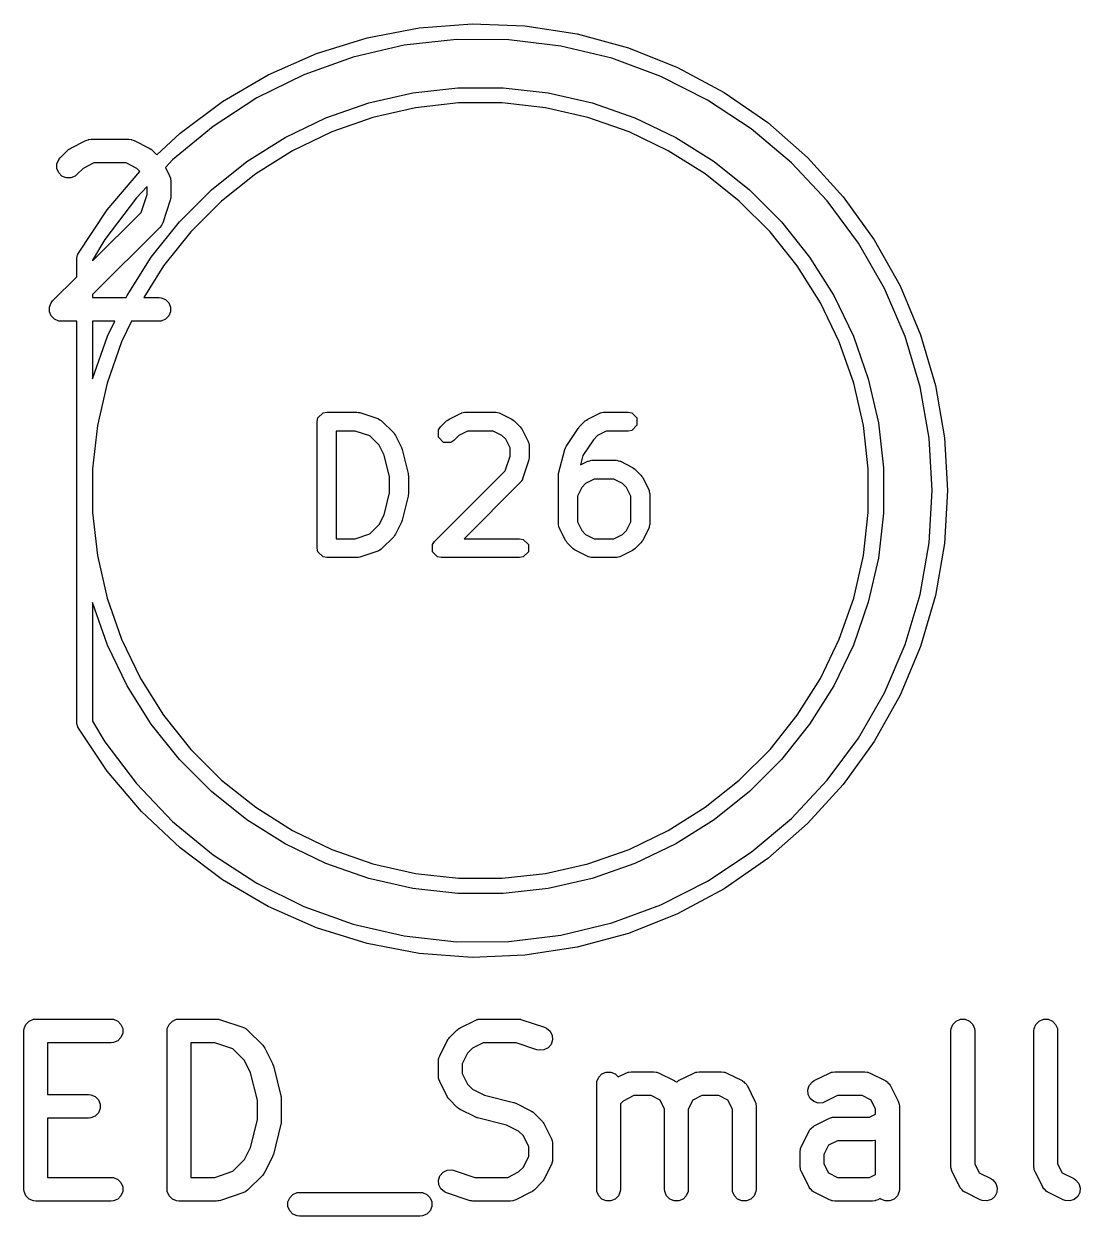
# Model space of a CAD drawing. Header units: millimetres. Extents: x 129 to 276, y -185 to -58.
# Drawn here: x 133.61 to 140.28, y -112.34 to -104.8 of the extents above; entities that cross this region are included whole.
import ezdxf

# ---------------------------------------------------------------- set-up
doc = ezdxf.new("R2010")
doc.units = ezdxf.units.MM
doc.layers.add('F.Fab', color=9, linetype='CONTINUOUS', true_color=0xafafaf)

msp = doc.modelspace()

# ---------------------------------------------------------------- linework, layer by layer
at = {"layer": 'F.Fab', "linetype": 'CONTINUOUS'}
for p, q in [((136.108294, -104.825456), (136.441959, -104.800477)), ((136.441959, -104.800477), (136.776306, -104.813443)), ((135.779604, -104.888059), (136.108294, -104.825456)), ((136.776306, -104.813443), (137.107034, -104.864187)), ((137.107034, -104.864187), (137.429888, -104.952057)), ((135.460117, -104.98748), (135.779604, -104.888059)), ((136.014002, -104.935982), (135.691523, -105.010569)), ((136.342946, -104.899222), (136.014002, -104.935982)), ((136.673934, -104.900783), (136.342946, -104.899222)), ((137.002517, -104.940644), (136.673934, -104.900783)), ((137.324277, -105.018269), (137.002517, -104.940644)), ((137.429888, -104.952057), (137.740716, -105.075922)), ((135.153945, -105.12244), (135.460117, -104.98748)), ((135.691523, -105.010569), (135.379846, -105.121981)), ((137.63489, -105.132615), (137.324277, -105.018269)), ((137.740716, -105.075922), (138.035517, -105.234189)), ((134.865024, -105.291204), (135.153945, -105.12244)), ((135.379846, -105.121981), (135.083158, -105.268719)), ((137.930181, -105.282144), (137.63489, -105.132615)), ((135.789069, -105.299661), (136.067859, -105.236029)), ((136.067859, -105.236029), (136.35202, -105.204012)), ((136.35202, -105.204012), (136.63798, -105.204012)), ((136.63798, -105.204012), (136.922141, -105.236029)), ((136.922141, -105.236029), (137.200931, -105.299661)), ((138.035517, -105.234189), (138.3105, -105.424821)), ((134.597073, -105.491599), (134.865024, -105.291204)), ((135.083158, -105.268719), (134.805449, -105.448811)), ((135.519157, -105.394107), (135.789069, -105.299661)), ((136.083963, -105.330811), (135.815684, -105.392043)), ((136.357411, -105.3), (136.083963, -105.330811)), ((136.632589, -105.3), (136.357411, -105.3)), ((136.906037, -105.330811), (136.632589, -105.3)), ((137.174316, -105.392043), (136.906037, -105.330811)), ((137.200931, -105.299661), (137.470843, -105.394107)), ((138.206179, -105.464848), (137.930181, -105.282144)), ((135.261517, -105.51818), (135.519157, -105.394107)), ((135.815684, -105.392043), (135.555948, -105.482929)), ((137.434052, -105.482929), (137.174316, -105.392043)), ((137.470843, -105.394107), (137.728483, -105.51818)), ((134.805449, -105.448811), (134.550452, -105.659836)), ((135.555948, -105.482929), (135.308022, -105.602324)), ((137.681978, -105.602324), (137.434052, -105.482929)), ((138.459175, -105.678268), (138.206179, -105.464848)), ((138.3105, -105.424821), (138.562127, -105.645366)), ((133.906935, -105.585356), (134.002173, -105.537737)), ((134.002173, -105.537737), (134.015904, -105.532482)), ((134.015904, -105.532482), (134.018593, -105.53229)), ((134.018593, -105.53229), (134.021082, -105.53126)), ((134.021082, -105.53126), (134.035714, -105.529819)), ((134.035714, -105.529819), (134.273809, -105.529819)), ((134.273809, -105.529819), (134.288441, -105.53126)), ((134.288441, -105.53126), (134.29093, -105.532291)), ((134.29093, -105.532291), (134.293618, -105.532482)), ((134.293618, -105.532482), (134.30735, -105.537737)), ((134.30735, -105.537737), (134.402588, -105.585356)), ((134.451462, -105.628787), (134.597073, -105.491599)), ((135.019388, -105.67032), (135.261517, -105.51818)), ((137.728483, -105.51818), (137.970612, -105.67032)), ((133.839824, -105.647024), (133.887443, -105.599405)), ((133.887443, -105.599405), (133.893192, -105.594686)), ((133.893192, -105.594686), (133.894492, -105.593188)), ((133.894492, -105.593188), (133.896751, -105.591766)), ((133.896751, -105.591766), (133.898808, -105.590078)), ((133.898808, -105.590078), (133.900635, -105.58932)), ((133.900635, -105.58932), (133.906935, -105.585356)), ((134.402588, -105.585356), (134.408887, -105.58932)), ((134.408887, -105.58932), (134.410715, -105.590078)), ((134.410715, -105.590078), (134.412771, -105.591766)), ((134.412771, -105.591766), (134.415031, -105.593188)), ((134.415031, -105.593188), (134.41633, -105.594686)), ((134.41633, -105.594686), (134.42208, -105.599405)), ((134.42208, -105.599405), (134.451462, -105.628787)), ((135.308022, -105.602324), (135.075022, -105.748728)), ((137.914978, -105.748728), (137.681978, -105.602324)), ((133.819298, -105.685426), (133.830497, -105.658389)), ((133.819298, -105.714688), (133.819298, -105.685426)), ((133.830497, -105.658389), (133.839824, -105.647024)), ((134.053419, -105.679819), (133.984903, -105.714077)), ((134.256104, -105.679819), (134.053419, -105.679819)), ((134.32462, -105.714077), (134.256104, -105.679819)), ((134.550452, -105.659836), (134.504443, -105.707907)), ((134.504443, -105.707907), (134.531367, -105.761754)), ((134.795816, -105.848612), (135.019388, -105.67032)), ((137.970612, -105.67032), (138.194184, -105.848612)), ((138.685768, -105.919538), (138.459175, -105.678268)), ((138.562127, -105.645366), (138.787161, -105.892986)), ((133.830497, -105.741725), (133.819298, -105.714688)), ((133.851189, -105.762417), (133.830497, -105.741725)), ((133.878226, -105.773616), (133.851189, -105.762417)), ((133.907488, -105.773616), (133.878226, -105.773616)), ((133.934525, -105.762417), (133.907488, -105.773616)), ((133.94589, -105.75309), (133.934525, -105.762417)), ((133.984903, -105.714077), (133.94589, -105.75309)), ((134.137553, -105.9766), (134.343485, -105.732942)), ((134.343485, -105.732942), (134.32462, -105.714077)), ((134.531367, -105.761754), (134.536622, -105.775485)), ((134.536622, -105.775485), (134.536813, -105.778174)), ((134.536813, -105.778174), (134.537844, -105.780663)), ((134.537844, -105.780663), (134.539285, -105.795295)), ((135.075022, -105.748728), (134.859879, -105.920299)), ((138.130121, -105.920299), (137.914978, -105.748728)), ((134.389285, -105.82823), (134.321593, -105.898958)), ((134.389285, -105.878363), (134.389285, -105.82823)), ((134.539285, -105.795295), (134.539285, -105.890533)), ((134.593612, -106.050816), (134.795816, -105.848612)), ((138.194184, -105.848612), (138.396388, -106.050816)), ((134.321593, -105.898958), (134.12195, -106.162962)), ((134.351113, -105.992876), (134.389285, -105.878363)), ((134.535436, -105.914251), (134.487817, -106.057107)), ((134.537085, -105.906995), (134.535436, -105.914251)), ((134.537844, -105.905165), (134.537085, -105.906995)), ((134.538105, -105.902511), (134.537844, -105.905165)), ((134.538696, -105.899914), (134.538105, -105.902511)), ((134.539285, -105.890533), (134.538555, -105.897939)), ((134.538555, -105.897939), (134.538696, -105.899914)), ((134.859879, -105.920299), (134.665299, -106.114879)), ((138.324701, -106.114879), (138.130121, -105.920299)), ((138.882912, -106.185414), (138.685768, -105.919538)), ((138.787161, -105.892986), (138.982706, -106.164497)), ((133.951897, -106.254966), (134.137553, -105.9766)), ((134.045, -106.29899), (134.351113, -105.992876)), ((134.469699, -106.086423), (134.045, -106.511122)), ((134.41532, -106.274388), (134.593612, -106.050816)), ((134.479027, -106.075058), (134.469699, -106.086423)), ((134.480058, -106.072567), (134.479027, -106.075058)), ((134.481823, -106.070533), (134.480058, -106.072567)), ((134.487817, -106.057107), (134.481823, -106.070533)), ((138.396388, -106.050816), (138.57468, -106.274388)), ((134.665299, -106.114879), (134.493728, -106.330022)), ((138.496272, -106.330022), (138.324701, -106.114879)), ((134.12195, -106.162962), (134.045, -106.293909)), ((139.047957, -106.47232), (138.882912, -106.185414)), ((138.982706, -106.164497), (139.146247, -106.456405)), ((133.945, -106.280306), (133.948806, -106.261172)), ((133.945, -106.39899), (133.945, -106.280306)), ((133.948806, -106.261172), (133.951014, -106.258963)), ((133.951014, -106.258963), (133.951897, -106.254966)), ((134.045, -106.293909), (134.045, -106.29899)), ((134.26318, -106.516517), (134.41532, -106.274388)), ((138.57468, -106.274388), (138.72682, -106.516517)), ((134.493728, -106.330022), (134.368187, -106.529819)), ((138.642676, -106.563022), (138.496272, -106.330022)), ((133.792205, -106.551786), (133.945, -106.39899)), ((139.146247, -106.456405), (139.275681, -106.764955)), ((134.045, -106.511122), (134.045, -106.529819)), ((134.045, -106.529819), (134.256774, -106.529819)), ((134.256774, -106.529819), (134.26318, -106.516517)), ((134.368187, -106.529819), (134.464285, -106.529819)), ((134.464285, -106.529819), (134.478917, -106.53126)), ((134.478917, -106.53126), (134.505953, -106.542459)), ((138.72682, -106.516517), (138.850893, -106.774157)), ((139.178684, -106.776402), (139.047957, -106.47232)), ((133.771679, -106.590187), (133.782878, -106.563151)), ((133.771679, -106.619451), (133.771679, -106.590187)), ((133.782878, -106.563151), (133.792205, -106.551786)), ((134.505953, -106.542459), (134.526645, -106.563151)), ((134.526645, -106.563151), (134.537844, -106.590187)), ((134.537844, -106.590187), (134.537844, -106.619451)), ((138.762071, -106.810948), (138.642676, -106.563022)), ((133.782878, -106.646487), (133.771679, -106.619451)), ((133.80357, -106.667179), (133.782878, -106.646487)), ((133.830606, -106.678378), (133.80357, -106.667179)), ((133.845238, -106.679819), (133.830606, -106.678378)), ((133.945, -106.679819), (133.845238, -106.679819)), ((133.945, -109.219694), (133.945, -106.679819)), ((134.045, -106.679819), (134.045, -107.0431)), ((134.184538, -106.679819), (134.045, -106.679819)), ((134.139107, -106.774157), (134.184538, -106.679819)), ((134.291077, -106.679819), (134.227929, -106.810948)), ((134.464285, -106.679819), (134.291077, -106.679819)), ((134.478917, -106.678378), (134.464285, -106.679819)), ((134.505953, -106.667179), (134.478917, -106.678378)), ((134.526645, -106.646487), (134.505953, -106.667179)), ((134.537844, -106.619451), (134.526645, -106.646487)), ((139.275681, -106.764955), (139.369342, -107.086178)), ((134.045, -107.0431), (134.139107, -106.774157)), ((134.227929, -106.810948), (134.137043, -107.070684)), ((138.852957, -107.070684), (138.762071, -106.810948)), ((138.850893, -106.774157), (138.945339, -107.044069)), ((139.273337, -107.093572), (139.178684, -106.776402)), ((138.945339, -107.044069), (139.008971, -107.322859)), ((134.137043, -107.070684), (134.075811, -107.338963)), ((138.914189, -107.338963), (138.852957, -107.070684)), ((139.330642, -107.419565), (139.273337, -107.093572)), ((139.369342, -107.086178), (139.426024, -107.41594)), ((135.463571, -107.313855), (135.468138, -107.290894)), ((135.468138, -107.290894), (135.50061, -107.258422)), ((135.50061, -107.258422), (135.523571, -107.253855)), ((135.523571, -107.253855), (135.714047, -107.253855)), ((135.714047, -107.253855), (135.72348, -107.255731)), ((135.72348, -107.255731), (135.733021, -107.256934)), ((135.733021, -107.256934), (135.847307, -107.295029)), ((136.296738, -107.298284), (136.372928, -107.260189)), ((136.372928, -107.260189), (136.375826, -107.259395)), ((136.375826, -107.259395), (136.3768, -107.258422)), ((136.3768, -107.258422), (136.386232, -107.256545)), ((136.386232, -107.256545), (136.395508, -107.254006)), ((136.395508, -107.254006), (136.396813, -107.254441)), ((136.396813, -107.254441), (136.399761, -107.253855)), ((136.399761, -107.253855), (136.590237, -107.253855)), ((136.590237, -107.253855), (136.593184, -107.254441)), ((136.593184, -107.254441), (136.59449, -107.254006)), ((136.59449, -107.254006), (136.603765, -107.256545)), ((136.603765, -107.256545), (136.613198, -107.258422)), ((136.613198, -107.258422), (136.614171, -107.259395)), ((136.614171, -107.259395), (136.61707, -107.260189)), ((136.61707, -107.260189), (136.693261, -107.298284)), ((137.172928, -107.298284), (137.24912, -107.260189)), ((137.24912, -107.260189), (137.252017, -107.259395)), ((137.252017, -107.259395), (137.252991, -107.258422)), ((137.252991, -107.258422), (137.262425, -107.256545)), ((137.262425, -107.256545), (137.271699, -107.254006)), ((137.271699, -107.254006), (137.273004, -107.254441)), ((137.273004, -107.254441), (137.275952, -107.253855)), ((137.275952, -107.253855), (137.428333, -107.253855)), ((137.428333, -107.253855), (137.451294, -107.258422)), ((137.451294, -107.258422), (137.483766, -107.290894)), ((137.483766, -107.290894), (137.483766, -107.336816)), ((134.075811, -107.338963), (134.045, -107.612411)), ((135.463571, -108.113855), (135.463571, -107.313855)), ((135.847307, -107.295029), (135.849917, -107.296517)), ((135.849917, -107.296517), (135.851294, -107.296517)), ((135.851294, -107.296517), (135.859283, -107.301855)), ((135.859283, -107.301855), (135.867645, -107.306622)), ((135.867645, -107.306622), (135.868261, -107.307855)), ((135.868261, -107.307855), (135.870759, -107.309524)), ((135.870759, -107.309524), (135.946949, -107.385714)), ((136.230042, -107.367083), (136.243049, -107.347618)), ((136.230042, -107.413005), (136.230042, -107.367083)), ((136.243049, -107.347618), (136.281145, -107.309523)), ((136.281145, -107.309523), (136.289141, -107.304179)), ((136.289141, -107.304179), (136.296738, -107.298284)), ((136.693261, -107.298284), (136.700866, -107.304186)), ((136.700866, -107.304186), (136.708854, -107.309524)), ((136.708854, -107.309524), (136.746949, -107.347618)), ((136.746949, -107.347618), (136.752291, -107.355612)), ((136.752291, -107.355612), (136.758189, -107.363212)), ((136.758189, -107.363212), (136.796284, -107.439404)), ((137.035553, -107.471049), (137.111743, -107.356763)), ((137.111743, -107.356763), (137.11594, -107.352556)), ((137.11594, -107.352556), (137.11924, -107.347619)), ((137.11924, -107.347619), (137.157334, -107.309524)), ((137.157334, -107.309524), (137.165328, -107.304181)), ((137.165328, -107.304181), (137.172928, -107.298284)), ((137.483766, -107.336816), (137.451294, -107.369288)), ((138.945, -107.612411), (138.914189, -107.338963)), ((139.008971, -107.322859), (139.040988, -107.60702)), ((135.70431, -107.373855), (135.583571, -107.373855)), ((135.583571, -107.373855), (135.583571, -108.053855)), ((135.795923, -107.404392), (135.70431, -107.373855)), ((135.855209, -107.463678), (135.795923, -107.404392)), ((135.946949, -107.385714), (135.952286, -107.393701)), ((135.952286, -107.393701), (135.958189, -107.401307)), ((135.958189, -107.401307), (135.996284, -107.477499)), ((136.262513, -107.445478), (136.230042, -107.413005)), ((136.327901, -107.432472), (136.308435, -107.445478)), ((136.359111, -107.401262), (136.327901, -107.432472)), ((136.413926, -107.373855), (136.359111, -107.401262)), ((136.576072, -107.373855), (136.413926, -107.373855)), ((136.630887, -107.401262), (136.576072, -107.373855)), ((136.65521, -107.425585), (136.630887, -107.401262)), ((136.682618, -107.4804), (136.65521, -107.425585)), ((136.796284, -107.439404), (136.797077, -107.442301)), ((136.797077, -107.442301), (136.798051, -107.443275)), ((137.208294, -107.428268), (137.141164, -107.528964)), ((137.235301, -107.401262), (137.208294, -107.428268)), ((137.290117, -107.373855), (137.235301, -107.401262)), ((137.428333, -107.373855), (137.290117, -107.373855)), ((137.451294, -107.369288), (137.428333, -107.373855)), ((139.34983, -107.75), (139.330642, -107.419565)), ((139.426024, -107.41594), (139.445, -107.75)), ((135.886008, -107.525276), (135.855209, -107.463678)), ((135.996284, -107.477499), (135.99802, -107.483838)), ((135.99802, -107.483838), (136.000826, -107.489779)), ((136.000826, -107.489779), (136.038923, -107.64216)), ((136.308435, -107.445478), (136.262513, -107.445478)), ((136.682618, -107.532689), (136.682618, -107.4804)), ((136.798051, -107.443275), (136.799927, -107.452709)), ((136.799927, -107.452709), (136.802467, -107.461983)), ((136.802467, -107.461983), (136.802031, -107.463288)), ((136.802031, -107.463288), (136.802618, -107.466236)), ((136.802618, -107.466236), (136.802618, -107.542426)), ((136.989172, -107.64216), (137.027268, -107.489779)), ((137.027268, -107.489779), (137.031638, -107.480526)), ((137.031638, -107.480526), (137.035553, -107.471049)), ((135.920714, -107.664096), (135.886008, -107.525276)), ((136.65208, -107.624301), (136.682618, -107.532689)), ((136.799539, -107.561399), (136.761444, -107.675686)), ((136.800741, -107.55186), (136.799539, -107.561399)), ((136.802618, -107.542426), (136.800741, -107.55186)), ((137.141164, -107.528964), (137.126344, -107.588242)), ((137.126344, -107.588242), (137.172928, -107.564951)), ((137.172928, -107.564951), (137.175826, -107.564157)), ((137.175826, -107.564157), (137.1768, -107.563184)), ((137.1768, -107.563184), (137.186232, -107.561307)), ((137.186232, -107.561307), (137.195508, -107.558768)), ((137.195508, -107.558768), (137.196813, -107.559203)), ((137.196813, -107.559203), (137.199761, -107.558617)), ((137.199761, -107.558617), (137.352142, -107.558617)), ((137.352142, -107.558617), (137.355089, -107.559203)), ((137.355089, -107.559203), (137.356395, -107.558768)), ((137.356395, -107.558768), (137.36567, -107.561307)), ((137.36567, -107.561307), (137.375103, -107.563184)), ((137.375103, -107.563184), (137.376076, -107.564157)), ((137.376076, -107.564157), (137.378975, -107.564951)), ((137.378975, -107.564951), (137.455166, -107.603046)), ((134.045, -107.612411), (134.045, -107.887589)), ((135.920714, -107.763613), (135.920714, -107.664096)), ((136.038923, -107.64216), (136.03928, -107.649504)), ((136.03928, -107.649504), (136.040714, -107.656712)), ((136.040714, -107.656712), (136.040714, -107.770998)), ((136.204954, -108.071429), (136.65208, -107.624301)), ((136.98738, -107.656712), (136.988814, -107.6495)), ((136.98738, -107.961474), (136.98738, -107.656712)), ((136.988814, -107.6495), (136.989172, -107.64216)), ((137.455166, -107.603046), (137.462771, -107.608948)), ((137.462771, -107.608948), (137.470759, -107.614286)), ((137.470759, -107.614286), (137.508854, -107.65238)), ((137.508854, -107.65238), (137.514196, -107.660374)), ((137.514196, -107.660374), (137.520094, -107.667974)), ((137.520094, -107.667974), (137.558189, -107.744166)), ((138.945, -107.887589), (138.945, -107.612411)), ((139.040988, -107.60702), (139.040988, -107.89298)), ((136.74695, -107.699138), (136.392232, -108.053855)), ((136.748619, -107.696639), (136.74695, -107.699138)), ((136.749851, -107.696024), (136.748619, -107.696639)), ((136.754614, -107.687666), (136.749851, -107.696024)), ((136.759956, -107.679673), (136.754614, -107.687666)), ((136.761444, -107.675686), (136.759956, -107.678296)), ((136.759956, -107.678296), (136.759956, -107.679673)), ((137.134786, -107.730348), (137.10738, -107.785161)), ((137.159111, -107.706024), (137.134786, -107.730348)), ((137.213926, -107.678617), (137.159111, -107.706024)), ((137.337977, -107.678617), (137.213926, -107.678617)), ((137.392792, -107.706024), (137.337977, -107.678617)), ((137.417115, -107.730347), (137.392792, -107.706024)), ((137.444523, -107.785162), (137.417115, -107.730347)), ((137.558189, -107.744166), (137.558982, -107.747063)), ((135.886008, -107.902432), (135.920714, -107.763613)), ((136.038923, -107.78555), (136.000826, -107.937931)), ((136.03928, -107.778205), (136.038923, -107.78555)), ((136.040714, -107.770998), (136.03928, -107.778205)), ((137.10738, -107.785161), (137.10738, -107.94731)), ((137.444523, -107.947309), (137.444523, -107.785162)), ((137.558982, -107.747063), (137.559956, -107.748037)), ((137.559956, -107.748037), (137.561832, -107.757471)), ((137.561832, -107.757471), (137.564372, -107.766745)), ((137.564372, -107.766745), (137.563936, -107.76805)), ((137.563936, -107.76805), (137.564523, -107.770998)), ((137.564523, -107.770998), (137.564523, -107.961474)), ((139.330642, -108.080435), (139.34983, -107.75)), ((139.445, -107.75), (139.426024, -108.08406)), ((134.045, -107.887589), (134.075811, -108.161037)), ((138.914189, -108.161037), (138.945, -107.887589)), ((139.040988, -107.89298), (139.008971, -108.177141)), ((135.795921, -108.023318), (135.85521, -107.96403)), ((135.85521, -107.96403), (135.886008, -107.902432)), ((135.996284, -107.950212), (135.958189, -108.026402)), ((135.99802, -107.94387), (135.996284, -107.950212)), ((136.000826, -107.937931), (135.99802, -107.94387)), ((136.987966, -107.964421), (136.98738, -107.961474)), ((136.987531, -107.965728), (136.987966, -107.964421)), ((136.99007, -107.974998), (136.987531, -107.965728)), ((137.10738, -107.94731), (137.134786, -108.002122)), ((137.417115, -108.002123), (137.444523, -107.947309)), ((137.564372, -107.965727), (137.561832, -107.975002)), ((137.564523, -107.961474), (137.563936, -107.964421)), ((137.563936, -107.964421), (137.564372, -107.965727)), ((135.70431, -108.053855), (135.795921, -108.023318)), ((135.94695, -108.041995), (135.87076, -108.118186)), ((135.952293, -108.033998), (135.94695, -108.041995)), ((135.958189, -108.026402), (135.952293, -108.033998)), ((136.991947, -107.984435), (136.99007, -107.974998)), ((136.992921, -107.985409), (136.991947, -107.984435)), ((136.993715, -107.988307), (136.992921, -107.985409)), ((137.03181, -108.064497), (136.993715, -107.988307)), ((137.134786, -108.002122), (137.159112, -108.026448)), ((137.159112, -108.026448), (137.213926, -108.053855)), ((137.337977, -108.053855), (137.39279, -108.026448)), ((137.39279, -108.026448), (137.417115, -108.002123)), ((137.558189, -107.988307), (137.520094, -108.064497)), ((137.558982, -107.985408), (137.558189, -107.988307)), ((137.559956, -107.984435), (137.558982, -107.985408)), ((137.561832, -107.975002), (137.559956, -107.984435)), ((135.468138, -108.136816), (135.463571, -108.113855)), ((135.583571, -108.053855), (135.70431, -108.053855)), ((135.867645, -108.121088), (135.85929, -108.12585)), ((135.868261, -108.119855), (135.867645, -108.121088)), ((135.87076, -108.118186), (135.868261, -108.119855)), ((136.191947, -108.090894), (136.204954, -108.071429)), ((136.191947, -108.136816), (136.191947, -108.090894)), ((136.392232, -108.053855), (136.742618, -108.053855)), ((136.742618, -108.053855), (136.765579, -108.058422)), ((136.765579, -108.058422), (136.798051, -108.090894)), ((136.798051, -108.090894), (136.798051, -108.136816)), ((137.037707, -108.072095), (137.03181, -108.064497)), ((137.043049, -108.08009), (137.037707, -108.072095)), ((137.081144, -108.118186), (137.043049, -108.08009)), ((137.089142, -108.12353), (137.081144, -108.118186)), ((137.213926, -108.053855), (137.337977, -108.053855)), ((137.47076, -108.118186), (137.462765, -108.123528)), ((137.508855, -108.08009), (137.47076, -108.118186)), ((137.514198, -108.072093), (137.508855, -108.08009)), ((137.520094, -108.064497), (137.514198, -108.072093)), ((139.273337, -108.406428), (139.330642, -108.080435)), ((139.426024, -108.08406), (139.369342, -108.413822)), ((134.075811, -108.161037), (134.137043, -108.429316)), ((135.50061, -108.169288), (135.468138, -108.136816)), ((135.523571, -108.173855), (135.50061, -108.169288)), ((135.714047, -108.173855), (135.523571, -108.173855)), ((135.72348, -108.171978), (135.714047, -108.173855)), ((135.733021, -108.170776), (135.72348, -108.171978)), ((135.847307, -108.132681), (135.733021, -108.170776)), ((135.849917, -108.131193), (135.847307, -108.132681)), ((135.851295, -108.131193), (135.849917, -108.131193)), ((135.85929, -108.12585), (135.851295, -108.131193)), ((136.224419, -108.169288), (136.191947, -108.136816)), ((136.24738, -108.173855), (136.224419, -108.169288)), ((136.742618, -108.173855), (136.24738, -108.173855)), ((136.765579, -108.169288), (136.742618, -108.173855)), ((136.798051, -108.136816), (136.765579, -108.169288)), ((137.096738, -108.129426), (137.089142, -108.12353)), ((137.172928, -108.167521), (137.096738, -108.129426)), ((137.175826, -108.168314), (137.172928, -108.167521)), ((137.1768, -108.169288), (137.175826, -108.168314)), ((137.186232, -108.171164), (137.1768, -108.169288)), ((137.195508, -108.173704), (137.186232, -108.171164)), ((137.196813, -108.173268), (137.195508, -108.173704)), ((137.199761, -108.173855), (137.196813, -108.173268)), ((137.352142, -108.173855), (137.199761, -108.173855)), ((137.355089, -108.173268), (137.352142, -108.173855)), ((137.356395, -108.173704), (137.355089, -108.173268)), ((137.36567, -108.171164), (137.356395, -108.173704)), ((137.375103, -108.169288), (137.36567, -108.171164)), ((137.376076, -108.168314), (137.375103, -108.169288)), ((137.378975, -108.167521), (137.376076, -108.168314)), ((137.455166, -108.129426), (137.378975, -108.167521)), ((137.462765, -108.123528), (137.455166, -108.129426)), ((138.852957, -108.429316), (138.914189, -108.161037)), ((139.008971, -108.177141), (138.945339, -108.455931)), ((139.178684, -108.723598), (139.273337, -108.406428)), ((139.369342, -108.413822), (139.275681, -108.735045)), ((134.139107, -108.725843), (134.045, -108.456899)), ((134.045, -108.456899), (134.045, -109.20609)), ((134.137043, -108.429316), (134.227929, -108.689052)), ((138.762071, -108.689052), (138.852957, -108.429316)), ((138.945339, -108.455931), (138.850893, -108.725843)), ((134.227929, -108.689052), (134.347324, -108.936978)), ((138.642676, -108.936978), (138.762071, -108.689052)), ((139.047957, -109.02768), (139.178684, -108.723598)), ((134.26318, -108.983483), (134.139107, -108.725843)), ((138.850893, -108.725843), (138.72682, -108.983483)), ((139.275681, -108.735045), (139.146247, -109.043595)), ((134.347324, -108.936978), (134.493728, -109.169978)), ((138.496272, -109.169978), (138.642676, -108.936978)), ((134.41532, -109.225612), (134.26318, -108.983483)), ((138.72682, -108.983483), (138.57468, -109.225612)), ((138.882912, -109.314586), (139.047957, -109.02768)), ((139.146247, -109.043595), (138.982706, -109.335503)), ((134.493728, -109.169978), (134.665299, -109.385121)), ((138.324701, -109.385121), (138.496272, -109.169978)), ((133.948806, -109.238828), (133.945, -109.219694)), ((133.951014, -109.241036), (133.948806, -109.238828)), ((133.951897, -109.245034), (133.951014, -109.241036)), ((134.137553, -109.5234), (133.951897, -109.245034)), ((134.045, -109.20609), (134.12195, -109.337038)), ((134.593612, -109.449184), (134.41532, -109.225612)), ((138.57468, -109.225612), (138.396388, -109.449184)), ((138.685768, -109.580462), (138.882912, -109.314586)), ((134.12195, -109.337038), (134.321593, -109.601042)), ((134.665299, -109.385121), (134.859879, -109.579701)), ((138.130121, -109.579701), (138.324701, -109.385121)), ((138.982706, -109.335503), (138.787161, -109.607014)), ((134.795816, -109.651388), (134.593612, -109.449184)), ((138.396388, -109.449184), (138.194184, -109.651388)), ((134.353538, -109.778951), (134.137553, -109.5234)), ((134.321593, -109.601042), (134.550452, -109.840164)), ((134.859879, -109.579701), (135.075022, -109.751272)), ((137.914978, -109.751272), (138.130121, -109.579701)), ((138.459175, -109.821732), (138.685768, -109.580462)), ((138.787161, -109.607014), (138.562127, -109.854634)), ((135.019388, -109.82968), (134.795816, -109.651388)), ((138.194184, -109.651388), (137.970612, -109.82968)), ((135.075022, -109.751272), (135.308022, -109.897676)), ((137.681978, -109.897676), (137.914978, -109.751272)), ((134.597073, -110.008401), (134.353538, -109.778951)), ((134.550452, -109.840164), (134.805449, -110.051189)), ((135.261517, -109.98182), (135.019388, -109.82968)), ((137.970612, -109.82968), (137.728483, -109.98182)), ((138.206179, -110.035152), (138.459175, -109.821732)), ((135.308022, -109.897676), (135.555948, -110.017071)), ((137.434052, -110.017071), (137.681978, -109.897676)), ((138.562127, -109.854634), (138.3105, -110.075179)), ((135.519157, -110.105893), (135.261517, -109.98182)), ((137.728483, -109.98182), (137.470843, -110.105893)), ((134.865024, -110.208796), (134.597073, -110.008401)), ((134.805449, -110.051189), (135.083158, -110.231281)), ((135.555948, -110.017071), (135.815684, -110.107957)), ((137.174316, -110.107957), (137.434052, -110.017071)), ((137.930181, -110.217856), (138.206179, -110.035152)), ((138.3105, -110.075179), (138.035517, -110.265811)), ((135.789069, -110.200339), (135.519157, -110.105893)), ((135.815684, -110.107957), (136.083963, -110.169189)), ((136.906037, -110.169189), (137.174316, -110.107957)), ((137.470843, -110.105893), (137.200931, -110.200339)), ((135.153945, -110.37756), (134.865024, -110.208796)), ((136.067859, -110.263971), (135.789069, -110.200339)), ((136.083963, -110.169189), (136.357411, -110.2)), ((136.357411, -110.2), (136.632589, -110.2)), ((136.632589, -110.2), (136.906037, -110.169189)), ((137.200931, -110.200339), (136.922141, -110.263971)), ((137.63489, -110.367385), (137.930181, -110.217856)), ((135.083158, -110.231281), (135.379846, -110.378019)), ((136.35202, -110.295988), (136.067859, -110.263971)), ((136.63798, -110.295988), (136.35202, -110.295988)), ((136.922141, -110.263971), (136.63798, -110.295988)), ((138.035517, -110.265811), (137.740716, -110.424078)), ((135.460117, -110.51252), (135.153945, -110.37756)), ((135.379846, -110.378019), (135.691523, -110.489431)), ((137.324277, -110.481731), (137.63489, -110.367385)), ((137.740716, -110.424078), (137.429888, -110.547943)), ((135.779604, -110.611941), (135.460117, -110.51252)), ((135.691523, -110.489431), (136.014002, -110.564018)), ((137.002517, -110.559356), (137.324277, -110.481731)), ((136.014002, -110.564018), (136.342946, -110.600778)), ((136.342946, -110.600778), (136.673934, -110.599217)), ((136.673934, -110.599217), (137.002517, -110.559356)), ((137.429888, -110.547943), (137.107034, -110.635813)), ((136.108294, -110.674544), (135.779604, -110.611941)), ((136.441959, -110.699523), (136.108294, -110.674544)), ((137.107034, -110.635813), (136.776306, -110.686557)), ((136.776306, -110.686557), (136.441959, -110.699523)), ((133.611917, -111.150187), (133.623116, -111.123151)), ((133.623116, -111.123151), (133.643808, -111.102459)), ((133.643808, -111.102459), (133.670844, -111.09126)), ((133.670844, -111.09126), (133.685476, -111.089819)), ((133.685476, -111.089819), (134.161666, -111.089819)), ((134.161666, -111.089819), (134.176298, -111.09126)), ((134.176298, -111.09126), (134.203334, -111.102459)), ((134.203334, -111.102459), (134.224026, -111.123151)), ((134.224026, -111.123151), (134.235225, -111.150187)), ((134.516679, -111.150187), (134.527878, -111.123151)), ((134.527878, -111.123151), (134.54857, -111.102459)), ((134.54857, -111.102459), (134.575606, -111.09126)), ((134.575606, -111.09126), (134.590238, -111.089819)), ((134.590238, -111.089819), (134.828333, -111.089819)), ((134.828333, -111.089819), (134.835738, -111.090548)), ((134.835738, -111.090548), (134.837713, -111.090408)), ((134.837713, -111.090408), (134.84031, -111.090998)), ((134.84031, -111.090998), (134.842965, -111.09126)), ((134.842965, -111.09126), (134.844796, -111.092018)), ((134.844796, -111.092018), (134.85205, -111.093668)), ((134.85205, -111.093668), (134.994907, -111.141287)), ((136.366221, -111.145356), (136.461459, -111.097737)), ((136.461459, -111.097737), (136.47519, -111.092482)), ((136.47519, -111.092482), (136.477879, -111.09229)), ((136.477879, -111.09229), (136.480368, -111.09126)), ((136.480368, -111.09126), (136.495, -111.089819)), ((136.495, -111.089819), (136.733095, -111.089819)), ((136.733095, -111.089819), (136.7405, -111.090548)), ((136.7405, -111.090548), (136.742475, -111.090408)), ((136.742475, -111.090408), (136.745072, -111.090998)), ((136.745072, -111.090998), (136.747727, -111.09126)), ((136.747727, -111.09126), (136.749558, -111.092018)), ((136.749558, -111.092018), (136.756812, -111.093668)), ((136.756812, -111.093668), (136.899669, -111.141287)), ((139.46906, -111.150187), (139.480259, -111.123151)), ((139.480259, -111.123151), (139.500951, -111.102459)), ((139.500951, -111.102459), (139.527987, -111.09126)), ((139.527987, -111.09126), (139.557251, -111.09126)), ((139.557251, -111.09126), (139.584287, -111.102459)), ((139.584287, -111.102459), (139.604979, -111.123151)), ((139.604979, -111.123151), (139.616178, -111.150187)), ((139.99287, -111.150187), (140.004069, -111.123151)), ((140.004069, -111.123151), (140.024761, -111.102459)), ((140.024761, -111.102459), (140.051797, -111.09126)), ((140.051797, -111.09126), (140.081061, -111.09126)), ((140.081061, -111.09126), (140.108097, -111.102459)), ((140.108097, -111.102459), (140.128789, -111.123151)), ((140.128789, -111.123151), (140.139988, -111.150187)), ((133.610476, -111.164819), (133.611917, -111.150187)), ((133.610476, -112.164819), (133.610476, -111.164819)), ((134.224026, -111.206487), (134.203334, -111.227179)), ((134.235225, -111.179451), (134.224026, -111.206487)), ((134.235225, -111.150187), (134.235225, -111.179451)), ((134.515238, -111.164819), (134.516679, -111.150187)), ((134.515238, -112.164819), (134.515238, -111.164819)), ((134.994907, -111.141287), (135.008332, -111.147281)), ((135.008332, -111.147281), (135.010367, -111.149046)), ((135.010367, -111.149046), (135.012858, -111.150078)), ((135.012858, -111.150078), (135.024223, -111.159405)), ((135.024223, -111.159405), (135.119461, -111.254643)), ((136.294391, -111.212773), (136.29911, -111.207024)), ((136.29911, -111.207024), (136.346729, -111.159405)), ((136.346729, -111.159405), (136.352478, -111.154686)), ((136.352478, -111.154686), (136.353778, -111.153188)), ((136.353778, -111.153188), (136.356037, -111.151766)), ((136.356037, -111.151766), (136.358094, -111.150078)), ((136.358094, -111.150078), (136.359921, -111.14932)), ((136.359921, -111.14932), (136.366221, -111.145356)), ((136.899669, -111.141287), (136.913094, -111.147281)), ((136.913094, -111.147281), (136.935201, -111.166455)), ((136.935201, -111.166455), (136.948288, -111.192628)), ((136.948288, -111.192628), (136.950363, -111.221818)), ((139.467619, -111.164819), (139.46906, -111.150187)), ((139.467619, -112.021961), (139.467619, -111.164819)), ((139.616178, -111.150187), (139.617619, -111.164819)), ((139.617619, -111.164819), (139.617619, -112.004256)), ((139.991429, -111.164819), (139.99287, -111.150187)), ((139.991429, -112.021961), (139.991429, -111.164819)), ((140.139988, -111.150187), (140.141429, -111.164819)), ((140.141429, -111.164819), (140.141429, -112.004256)), ((134.161666, -111.239819), (133.760476, -111.239819)), ((133.760476, -111.239819), (133.760476, -111.566009)), ((134.176298, -111.238378), (134.161666, -111.239819)), ((134.203334, -111.227179), (134.176298, -111.238378)), ((134.816163, -111.239819), (134.665238, -111.239819)), ((134.665238, -111.239819), (134.665238, -112.089819)), ((134.930676, -111.27799), (134.816163, -111.239819)), ((135.004789, -111.352103), (134.930676, -111.27799)), ((135.119461, -111.254643), (135.124181, -111.260393)), ((135.124181, -111.260393), (135.125678, -111.261692)), ((135.125678, -111.261692), (135.127097, -111.263946)), ((135.127097, -111.263946), (135.128789, -111.266008)), ((135.128789, -111.266008), (135.129547, -111.26784)), ((135.129547, -111.26784), (135.13351, -111.274135)), ((135.13351, -111.274135), (135.181129, -111.369373)), ((136.237442, -111.321754), (136.285061, -111.226516)), ((136.285061, -111.226516), (136.289025, -111.220216)), ((136.289025, -111.220216), (136.289783, -111.218389)), ((136.289783, -111.218389), (136.291471, -111.216332)), ((136.291471, -111.216332), (136.292893, -111.214073)), ((136.292893, -111.214073), (136.294391, -111.212773)), ((136.444189, -111.274077), (136.413782, -111.304484)), ((136.512705, -111.239819), (136.444189, -111.274077)), ((136.720925, -111.239819), (136.512705, -111.239819)), ((136.852234, -111.283589), (136.720925, -111.239819)), ((136.866571, -111.286849), (136.852234, -111.283589)), ((136.895761, -111.284774), (136.866571, -111.286849)), ((136.921935, -111.271688), (136.895761, -111.284774)), ((136.941109, -111.24958), (136.921935, -111.271688)), ((136.950363, -111.221818), (136.941109, -111.24958)), ((135.043282, -111.42909), (135.004789, -111.352103)), ((136.229524, -111.355295), (136.230965, -111.340663)), ((136.229524, -111.450533), (136.229524, -111.355295)), ((136.230965, -111.340663), (136.231996, -111.338173)), ((136.231996, -111.338173), (136.232187, -111.335486)), ((136.232187, -111.335486), (136.237442, -111.321754)), ((136.413782, -111.304484), (136.379524, -111.373)), ((135.086666, -111.602624), (135.043282, -111.42909)), ((135.181129, -111.369373), (135.181538, -111.370442)), ((135.181538, -111.370442), (135.181861, -111.370878)), ((135.181861, -111.370878), (135.184053, -111.377014)), ((135.184053, -111.377014), (135.186384, -111.383104)), ((135.186384, -111.383104), (135.186422, -111.383644)), ((135.186422, -111.383644), (135.186808, -111.384724)), ((135.186808, -111.384724), (135.234427, -111.5752)), ((136.379524, -111.373), (136.379524, -111.432828)), ((136.379524, -111.432828), (136.413782, -111.501344)), ((137.242164, -111.456484), (137.262856, -111.435792)), ((137.262856, -111.435792), (137.289892, -111.424593)), ((137.289892, -111.424593), (137.319156, -111.424593)), ((137.319156, -111.424593), (137.346192, -111.435792)), ((137.346192, -111.435792), (137.365593, -111.455193)), ((137.365593, -111.455193), (137.41384, -111.43107)), ((137.41384, -111.43107), (137.427571, -111.425815)), ((137.427571, -111.425815), (137.43026, -111.425623)), ((137.43026, -111.425623), (137.432749, -111.424593)), ((137.432749, -111.424593), (137.447381, -111.423152)), ((137.447381, -111.423152), (137.590238, -111.423152)), ((137.590238, -111.423152), (137.60487, -111.424593)), ((137.60487, -111.424593), (137.607359, -111.425624)), ((137.607359, -111.425624), (137.610047, -111.425815)), ((137.610047, -111.425815), (137.623779, -111.43107)), ((137.623779, -111.43107), (137.719017, -111.478689)), ((137.747173, -111.478689), (137.842411, -111.43107)), ((137.842411, -111.43107), (137.856142, -111.425815)), ((137.856142, -111.425815), (137.858831, -111.425623)), ((137.858831, -111.425623), (137.86132, -111.424593)), ((137.86132, -111.424593), (137.875952, -111.423152)), ((137.875952, -111.423152), (138.018809, -111.423152)), ((138.018809, -111.423152), (138.033441, -111.424593)), ((138.033441, -111.424593), (138.03593, -111.425624)), ((138.03593, -111.425624), (138.038618, -111.425815)), ((138.038618, -111.425815), (138.05235, -111.43107)), ((138.05235, -111.43107), (138.147589, -111.478689)), ((138.604316, -111.478689), (138.699554, -111.43107)), ((138.699554, -111.43107), (138.713285, -111.425815)), ((138.713285, -111.425815), (138.715974, -111.425623)), ((138.715974, -111.425623), (138.718463, -111.424593)), ((138.718463, -111.424593), (138.733095, -111.423152)), ((138.733095, -111.423152), (138.923571, -111.423152)), ((138.923571, -111.423152), (138.938203, -111.424593)), ((138.938203, -111.424593), (138.940692, -111.425624)), ((138.940692, -111.425624), (138.94338, -111.425815)), ((138.94338, -111.425815), (138.957112, -111.43107)), ((138.957112, -111.43107), (139.05235, -111.478689)), ((136.230965, -111.465165), (136.229524, -111.450533)), ((136.231996, -111.467654), (136.230965, -111.465165)), ((136.232187, -111.470342), (136.231996, -111.467654)), ((136.237442, -111.484074), (136.232187, -111.470342)), ((136.285061, -111.579312), (136.237442, -111.484074)), ((136.413782, -111.501344), (136.444189, -111.531751)), ((137.229524, -111.498152), (137.230965, -111.48352)), ((137.229524, -112.164819), (137.229524, -111.498152)), ((137.230965, -111.48352), (137.242164, -111.456484)), ((137.719017, -111.478689), (137.721464, -111.480229)), ((137.721464, -111.480229), (137.722618, -111.480614)), ((137.722618, -111.480614), (137.724054, -111.481859)), ((137.724054, -111.481859), (137.73146, -111.486521)), ((137.73146, -111.486521), (137.733095, -111.488406)), ((137.733095, -111.488406), (137.73473, -111.486521)), ((137.73473, -111.486521), (137.742135, -111.481859)), ((137.742135, -111.481859), (137.743572, -111.480614)), ((137.743572, -111.480614), (137.744725, -111.480229)), ((137.744725, -111.480229), (137.747173, -111.478689)), ((138.147589, -111.478689), (138.150035, -111.480229)), ((138.150035, -111.480229), (138.15119, -111.480614)), ((138.15119, -111.480614), (138.152627, -111.48186)), ((138.152627, -111.48186), (138.160031, -111.486521)), ((138.160031, -111.486521), (138.16619, -111.493623)), ((138.16619, -111.493623), (138.173298, -111.499787)), ((138.173298, -111.499787), (138.177959, -111.507192)), ((138.177959, -111.507192), (138.179205, -111.508629)), ((138.179205, -111.508629), (138.179589, -111.509782)), ((138.179589, -111.509782), (138.18113, -111.51223)), ((138.563446, -111.53639), (138.5727, -111.508629)), ((138.5727, -111.508629), (138.591873, -111.486521)), ((138.591873, -111.486521), (138.604316, -111.478689)), ((139.05235, -111.478689), (139.054797, -111.480229)), ((139.054797, -111.480229), (139.055951, -111.480614)), ((139.055951, -111.480614), (139.057387, -111.481859)), ((139.057387, -111.481859), (139.064793, -111.486521)), ((139.064793, -111.486521), (139.070954, -111.493625)), ((139.070954, -111.493625), (139.078059, -111.499787)), ((139.078059, -111.499787), (139.08272, -111.507192)), ((139.08272, -111.507192), (139.083966, -111.508629)), ((139.083966, -111.508629), (139.08435, -111.509782)), ((139.08435, -111.509782), (139.085891, -111.51223)), ((133.760476, -111.566009), (134.018809, -111.566009)), ((134.018809, -111.566009), (134.033441, -111.56745)), ((134.033441, -111.56745), (134.060477, -111.578649)), ((134.060477, -111.578649), (134.081169, -111.599341)), ((135.234427, -111.5752), (135.234802, -111.577736)), ((135.234802, -111.577736), (135.235225, -111.578758)), ((135.235225, -111.578758), (135.235767, -111.58427)), ((135.235767, -111.58427), (135.236577, -111.589744)), ((136.289025, -111.585611), (136.285061, -111.579312)), ((136.289783, -111.587439), (136.289025, -111.585611)), ((136.444189, -111.531751), (136.521176, -111.570244)), ((136.521176, -111.570244), (136.703666, -111.615867)), ((137.465086, -111.573152), (137.39657, -111.60741)), ((137.572533, -111.573152), (137.465086, -111.573152)), ((137.629574, -111.601672), (137.572533, -111.573152)), ((137.893657, -111.573152), (137.836615, -111.601672)), ((138.001104, -111.573152), (137.893657, -111.573152)), ((138.058146, -111.601672), (138.001104, -111.573152)), ((138.18113, -111.51223), (138.228749, -111.607468)), ((138.56552, -111.56558), (138.563446, -111.53639)), ((138.578607, -111.591755), (138.56552, -111.56558)), ((138.7508, -111.573152), (138.671398, -111.612853)), ((138.905866, -111.573152), (138.7508, -111.573152)), ((138.962907, -111.601672), (138.905866, -111.573152)), ((139.085891, -111.51223), (139.13351, -111.607468)), ((134.081169, -111.599341), (134.092368, -111.626377)), ((134.092368, -111.655641), (134.081169, -111.682677)), ((134.092368, -111.626377), (134.092368, -111.655641)), ((135.086666, -111.727013), (135.086666, -111.602624)), ((135.236577, -111.589744), (135.236414, -111.590836)), ((135.236414, -111.590836), (135.236666, -111.59339)), ((135.236666, -111.59339), (135.236666, -111.736247)), ((136.291471, -111.589495), (136.289783, -111.587439)), ((136.292893, -111.591755), (136.291471, -111.589495)), ((136.294391, -111.593054), (136.292893, -111.591755)), ((136.29911, -111.598804), (136.294391, -111.593054)), ((136.346729, -111.646423), (136.29911, -111.598804)), ((136.352478, -111.651141), (136.346729, -111.646423)), ((136.353778, -111.65264), (136.352478, -111.651141)), ((136.356037, -111.654061), (136.353778, -111.65264)), ((136.358094, -111.65575), (136.356037, -111.654061)), ((136.359921, -111.656507), (136.358094, -111.65575)), ((136.366221, -111.660472), (136.359921, -111.656507)), ((136.461459, -111.708091), (136.366221, -111.660472)), ((136.703666, -111.615867), (136.704745, -111.616252)), ((136.704745, -111.616252), (136.705285, -111.616291)), ((136.705285, -111.616291), (136.711366, -111.618618)), ((136.711366, -111.618618), (136.717512, -111.620814)), ((136.717512, -111.620814), (136.717947, -111.621136)), ((136.717947, -111.621136), (136.719017, -111.621546)), ((136.719017, -111.621546), (136.814255, -111.669165)), ((137.39657, -111.60741), (137.379524, -111.624456)), ((137.379524, -111.624456), (137.379524, -112.164819)), ((137.658095, -111.658714), (137.629574, -111.601672)), ((137.658095, -112.164819), (137.658095, -111.658714)), ((137.836615, -111.601672), (137.808095, -111.658714)), ((137.808095, -111.658714), (137.808095, -112.164819)), ((138.086667, -111.658714), (138.058146, -111.601672)), ((138.086667, -112.164819), (138.086667, -111.658714)), ((138.228749, -111.607468), (138.234004, -111.621199)), ((138.234004, -111.621199), (138.234195, -111.623888)), ((138.234195, -111.623888), (138.235226, -111.626377)), ((138.235226, -111.626377), (138.236667, -111.641009)), ((138.236667, -111.641009), (138.236667, -112.164819)), ((138.600715, -111.610928), (138.578607, -111.591755)), ((138.628476, -111.620182), (138.600715, -111.610928)), ((138.657666, -111.618108), (138.628476, -111.620182)), ((138.671398, -111.612853), (138.657666, -111.618108)), ((138.991428, -111.658714), (138.962907, -111.601672)), ((138.991428, -111.689894), (138.991428, -111.658714)), ((139.13351, -111.607468), (139.138765, -111.621199)), ((139.138765, -111.621199), (139.138956, -111.623888)), ((139.138956, -111.623888), (139.139987, -111.626377)), ((139.139987, -111.626377), (139.141428, -111.641009)), ((139.141428, -111.641009), (139.141428, -112.164819)), ((134.018809, -111.716009), (133.760476, -111.716009)), ((133.760476, -111.716009), (133.760476, -112.089819)), ((134.033441, -111.714568), (134.018809, -111.716009)), ((134.060477, -111.703369), (134.033441, -111.714568)), ((134.081169, -111.682677), (134.060477, -111.703369)), ((135.043282, -111.900547), (135.086666, -111.727013)), ((135.236666, -111.736247), (135.236414, -111.7388)), ((136.462528, -111.7085), (136.461459, -111.708091)), ((136.462964, -111.708823), (136.462528, -111.7085)), ((136.4691, -111.711015), (136.462964, -111.708823)), ((136.47519, -111.713346), (136.4691, -111.711015)), ((136.47573, -111.713384), (136.47519, -111.713346)), ((136.47681, -111.71377), (136.47573, -111.713384)), ((136.6593, -111.759392), (136.47681, -111.71377)), ((136.814255, -111.669165), (136.820554, -111.673129)), ((136.820554, -111.673129), (136.822382, -111.673887)), ((136.822382, -111.673887), (136.824438, -111.675575)), ((136.824438, -111.675575), (136.826698, -111.676997)), ((136.826698, -111.676997), (136.827997, -111.678495)), ((136.827997, -111.678495), (136.833747, -111.683214)), ((136.833747, -111.683214), (136.881366, -111.730833)), ((136.881366, -111.730833), (136.886084, -111.736582)), ((136.886084, -111.736582), (136.887583, -111.737882)), ((138.604316, -111.764403), (138.699554, -111.716784)), ((138.699554, -111.716784), (138.713285, -111.711529)), ((138.713285, -111.711529), (138.715974, -111.711337)), ((138.715974, -111.711337), (138.718463, -111.710307)), ((138.718463, -111.710307), (138.733095, -111.708866)), ((138.733095, -111.708866), (138.953485, -111.708866)), ((138.953485, -111.708866), (138.991428, -111.689894)), ((135.234427, -111.754437), (135.186808, -111.944913)), ((135.234802, -111.7519), (135.234427, -111.754437)), ((135.235225, -111.750879), (135.234802, -111.7519)), ((135.235767, -111.745366), (135.235225, -111.750879)), ((135.236577, -111.739893), (135.235767, -111.745366)), ((135.236414, -111.7388), (135.236577, -111.739893)), ((136.736287, -111.797886), (136.6593, -111.759392)), ((136.766694, -111.828293), (136.736287, -111.797886)), ((136.887583, -111.737882), (136.889004, -111.740141)), ((136.889004, -111.740141), (136.890693, -111.742198)), ((136.890693, -111.742198), (136.89145, -111.744025)), ((136.89145, -111.744025), (136.895415, -111.750325)), ((136.895415, -111.750325), (136.943034, -111.845563)), ((138.523156, -111.893182), (138.570775, -111.797944)), ((138.570775, -111.797944), (138.572315, -111.795496)), ((138.572315, -111.795496), (138.5727, -111.794343)), ((138.5727, -111.794343), (138.573945, -111.792906)), ((138.573945, -111.792906), (138.578607, -111.785501)), ((138.578607, -111.785501), (138.585711, -111.779339)), ((138.585711, -111.779339), (138.591873, -111.772235)), ((138.591873, -111.772235), (138.599278, -111.767573)), ((138.599278, -111.767573), (138.600715, -111.766328)), ((138.600715, -111.766328), (138.601868, -111.765943)), ((138.601868, -111.765943), (138.604316, -111.764403)), ((136.800952, -111.896809), (136.766694, -111.828293)), ((136.943034, -111.845563), (136.948289, -111.859294)), ((136.948289, -111.859294), (136.94848, -111.861983)), ((136.94848, -111.861983), (136.949511, -111.864472)), ((136.949511, -111.864472), (136.950952, -111.879104)), ((136.950952, -111.879104), (136.950952, -111.974342)), ((138.693758, -111.887386), (138.665238, -111.944428)), ((138.7508, -111.858866), (138.693758, -111.887386)), ((138.97119, -111.858866), (138.7508, -111.858866)), ((138.985822, -111.857425), (138.97119, -111.858866)), ((138.988311, -111.856393), (138.985822, -111.857425)), ((138.990999, -111.856203), (138.988311, -111.856393)), ((138.991428, -111.856038), (138.990999, -111.856203)), ((138.991428, -112.070847), (138.991428, -111.856038)), ((135.004788, -111.977534), (135.043282, -111.900547)), ((135.181129, -111.960264), (135.13351, -112.055502)), ((135.181538, -111.959194), (135.181129, -111.960264)), ((135.181861, -111.958759), (135.181538, -111.959194)), ((135.184053, -111.952622), (135.181861, -111.958759)), ((135.186384, -111.946533), (135.184053, -111.952622)), ((135.186422, -111.945992), (135.186384, -111.946533)), ((135.186808, -111.944913), (135.186422, -111.945992)), ((136.766693, -112.025153), (136.800952, -111.956637)), ((136.800952, -111.956637), (136.800952, -111.896809)), ((138.515238, -111.926723), (138.516679, -111.912091)), ((138.515238, -112.021961), (138.515238, -111.926723)), ((138.516679, -111.912091), (138.51771, -111.909601)), ((138.51771, -111.909601), (138.517901, -111.906914)), ((138.517901, -111.906914), (138.523156, -111.893182)), ((138.665238, -111.944428), (138.665238, -112.004256)), ((134.930676, -112.051647), (135.004788, -111.977534)), ((136.736286, -112.055561), (136.766693, -112.025153)), ((136.943034, -112.007883), (136.895415, -112.103121)), ((136.948289, -111.994152), (136.943034, -112.007883)), ((136.94848, -111.991462), (136.948289, -111.994152)), ((136.949511, -111.988974), (136.94848, -111.991462)), ((136.950952, -111.974342), (136.949511, -111.988974)), ((138.516679, -112.036593), (138.515238, -112.021961)), ((138.51771, -112.039082), (138.516679, -112.036593)), ((138.517901, -112.04177), (138.51771, -112.039082)), ((138.665238, -112.004256), (138.693758, -112.061298)), ((139.46906, -112.036593), (139.467619, -112.021961)), ((139.470091, -112.039082), (139.46906, -112.036593)), ((139.470282, -112.04177), (139.470091, -112.039082)), ((139.617619, -112.004256), (139.646139, -112.061298)), ((139.99287, -112.036593), (139.991429, -112.021961)), ((139.993901, -112.039082), (139.99287, -112.036593)), ((139.994092, -112.04177), (139.993901, -112.039082)), ((140.141429, -112.004256), (140.169949, -112.061298)), ((133.760476, -112.089819), (134.161666, -112.089819)), ((134.161666, -112.089819), (134.176298, -112.09126)), ((134.176298, -112.09126), (134.203334, -112.102459)), ((134.203334, -112.102459), (134.224026, -112.123151)), ((134.665238, -112.089819), (134.816163, -112.089819)), ((134.816163, -112.089819), (134.930676, -112.051647)), ((135.119462, -112.074993), (135.024223, -112.170233)), ((135.124179, -112.069244), (135.119462, -112.074993)), ((135.125678, -112.067945), (135.124179, -112.069244)), ((135.127099, -112.065686), (135.125678, -112.067945)), ((135.128789, -112.063628), (135.127099, -112.065686)), ((135.129546, -112.061798), (135.128789, -112.063628)), ((135.13351, -112.055502), (135.129546, -112.061798)), ((136.230113, -112.10782), (136.239367, -112.080057)), ((136.232188, -112.13701), (136.230113, -112.10782)), ((136.239367, -112.080057), (136.258541, -112.05795)), ((136.258541, -112.05795), (136.284714, -112.044864)), ((136.284714, -112.044864), (136.313904, -112.042789)), ((136.313904, -112.042789), (136.328241, -112.046049)), ((136.328241, -112.046049), (136.459551, -112.089819)), ((136.459551, -112.089819), (136.667771, -112.089819)), ((136.667771, -112.089819), (136.736286, -112.055561)), ((136.889004, -112.113305), (136.887583, -112.115564)), ((136.890694, -112.111247), (136.889004, -112.113305)), ((136.891451, -112.109417), (136.890694, -112.111247)), ((136.895415, -112.103121), (136.891451, -112.109417)), ((138.523156, -112.055502), (138.517901, -112.04177)), ((138.570775, -112.150741), (138.523156, -112.055502)), ((138.693758, -112.061298), (138.7508, -112.089819)), ((138.7508, -112.089819), (138.953485, -112.089819)), ((138.953485, -112.089819), (138.991428, -112.070847)), ((139.475537, -112.055502), (139.470282, -112.04177)), ((139.523156, -112.150741), (139.475537, -112.055502)), ((139.646139, -112.061298), (139.719017, -112.097737)), ((139.719017, -112.097737), (139.73146, -112.105569)), ((139.73146, -112.105569), (139.750633, -112.127677)), ((139.999347, -112.055502), (139.994092, -112.04177)), ((140.046966, -112.150741), (139.999347, -112.055502)), ((140.169949, -112.061298), (140.242827, -112.097737)), ((140.242827, -112.097737), (140.25527, -112.105569)), ((140.25527, -112.105569), (140.274443, -112.127677)), ((133.611917, -112.179451), (133.610476, -112.164819)), ((133.623116, -112.206487), (133.611917, -112.179451)), ((134.224026, -112.123151), (134.235225, -112.150187)), ((134.235225, -112.179451), (134.224026, -112.206487)), ((134.235225, -112.150187), (134.235225, -112.179451)), ((134.516679, -112.179451), (134.515238, -112.164819)), ((134.527878, -112.206487), (134.516679, -112.179451)), ((134.994907, -112.188351), (134.85205, -112.23597)), ((135.008332, -112.182357), (134.994907, -112.188351)), ((135.010367, -112.180591), (135.008332, -112.182357)), ((135.012858, -112.17956), (135.010367, -112.180591)), ((135.024223, -112.170233), (135.012858, -112.17956)), ((135.310475, -112.197697), (135.337511, -112.186498)), ((135.337511, -112.186498), (135.352143, -112.185057)), ((135.352143, -112.185057), (136.114047, -112.185057)), ((136.114047, -112.185057), (136.128679, -112.186498)), ((136.128679, -112.186498), (136.155715, -112.197697)), ((136.245274, -112.163183), (136.232188, -112.13701)), ((136.267381, -112.182357), (136.245274, -112.163183)), ((136.280807, -112.188351), (136.267381, -112.182357)), ((136.423663, -112.23597), (136.280807, -112.188351)), ((136.814255, -112.184282), (136.719017, -112.231901)), ((136.820554, -112.180317), (136.814255, -112.184282)), ((136.822382, -112.17956), (136.820554, -112.180317)), ((136.824438, -112.177872), (136.822382, -112.17956)), ((136.826698, -112.17645), (136.824438, -112.177872)), ((136.827998, -112.17495), (136.826698, -112.17645)), ((136.833748, -112.170232), (136.827998, -112.17495)), ((136.881366, -112.122613), (136.833748, -112.170232)), ((136.886084, -112.116863), (136.881366, -112.122613)), ((136.887583, -112.115564), (136.886084, -112.116863)), ((137.230965, -112.179451), (137.229524, -112.164819)), ((137.242164, -112.206487), (137.230965, -112.179451)), ((137.378083, -112.179451), (137.366884, -112.206487)), ((137.379524, -112.164819), (137.378083, -112.179451)), ((137.659536, -112.179451), (137.658095, -112.164819)), ((137.670735, -112.206487), (137.659536, -112.179451)), ((137.806654, -112.179451), (137.795455, -112.206487)), ((137.808095, -112.164819), (137.806654, -112.179451)), ((138.088108, -112.179451), (138.086667, -112.164819)), ((138.099307, -112.206487), (138.088108, -112.179451)), ((138.235226, -112.179451), (138.224027, -112.206487)), ((138.236667, -112.164819), (138.235226, -112.179451)), ((138.572315, -112.153187), (138.570775, -112.150741)), ((138.5727, -112.154342), (138.572315, -112.153187)), ((138.573946, -112.155779), (138.5727, -112.154342)), ((138.578607, -112.163183), (138.573946, -112.155779)), ((138.585709, -112.169342), (138.578607, -112.163183)), ((138.591873, -112.17645), (138.585709, -112.169342)), ((138.599278, -112.181111), (138.591873, -112.17645)), ((138.600715, -112.182357), (138.599278, -112.181111)), ((138.601868, -112.182741), (138.600715, -112.182357)), ((138.604316, -112.184282), (138.601868, -112.182741)), ((138.699554, -112.231901), (138.604316, -112.184282)), ((139.139987, -112.179451), (139.128788, -112.206487)), ((139.141428, -112.164819), (139.139987, -112.179451)), ((139.524696, -112.153187), (139.523156, -112.150741)), ((139.525081, -112.154342), (139.524696, -112.153187)), ((139.526327, -112.155779), (139.525081, -112.154342)), ((139.530988, -112.163183), (139.526327, -112.155779)), ((139.53809, -112.169342), (139.530988, -112.163183)), ((139.544254, -112.17645), (139.53809, -112.169342)), ((139.551659, -112.181111), (139.544254, -112.17645)), ((139.553096, -112.182357), (139.551659, -112.181111)), ((139.554249, -112.182741), (139.553096, -112.182357)), ((139.556697, -112.184282), (139.554249, -112.182741)), ((139.651935, -112.231901), (139.556697, -112.184282)), ((139.757813, -112.184628), (139.744725, -112.210803)), ((139.750633, -112.127677), (139.759887, -112.155438)), ((139.759887, -112.155438), (139.757813, -112.184628)), ((140.048506, -112.153187), (140.046966, -112.150741)), ((140.048891, -112.154342), (140.048506, -112.153187)), ((140.050137, -112.155779), (140.048891, -112.154342)), ((140.054798, -112.163183), (140.050137, -112.155779)), ((140.0619, -112.169342), (140.054798, -112.163183)), ((140.068064, -112.17645), (140.0619, -112.169342)), ((140.075469, -112.181111), (140.068064, -112.17645)), ((140.076906, -112.182357), (140.075469, -112.181111)), ((140.078059, -112.182741), (140.076906, -112.182357)), ((140.080507, -112.184282), (140.078059, -112.182741)), ((140.175745, -112.231901), (140.080507, -112.184282)), ((140.281623, -112.184628), (140.268535, -112.210803)), ((140.274443, -112.127677), (140.283697, -112.155438)), ((140.283697, -112.155438), (140.281623, -112.184628)), ((133.643808, -112.227179), (133.623116, -112.206487)), ((133.670844, -112.238378), (133.643808, -112.227179)), ((133.685476, -112.239819), (133.670844, -112.238378)), ((134.161666, -112.239819), (133.685476, -112.239819)), ((134.176298, -112.238378), (134.161666, -112.239819)), ((134.203334, -112.227179), (134.176298, -112.238378)), ((134.224026, -112.206487), (134.203334, -112.227179)), ((134.54857, -112.227179), (134.527878, -112.206487)), ((134.575606, -112.238378), (134.54857, -112.227179)), ((134.590238, -112.239819), (134.575606, -112.238378)), ((134.828333, -112.239819), (134.590238, -112.239819)), ((134.835738, -112.239089), (134.828333, -112.239819)), ((134.837713, -112.23923), (134.835738, -112.239089)), ((134.84031, -112.238639), (134.837713, -112.23923)), ((134.842965, -112.238378), (134.84031, -112.238639)), ((134.844796, -112.237619), (134.842965, -112.238378)), ((134.85205, -112.23597), (134.844796, -112.237619)), ((135.278584, -112.245425), (135.289783, -112.218389)), ((135.278584, -112.274689), (135.278584, -112.245425)), ((135.289783, -112.218389), (135.310475, -112.197697)), ((136.155715, -112.197697), (136.176407, -112.218389)), ((136.176407, -112.218389), (136.187606, -112.245425)), ((136.187606, -112.245425), (136.187606, -112.274689)), ((136.430918, -112.237619), (136.423663, -112.23597)), ((136.432749, -112.238378), (136.430918, -112.237619)), ((136.435402, -112.238639), (136.432749, -112.238378)), ((136.438, -112.23923), (136.435402, -112.238639)), ((136.439974, -112.239089), (136.438, -112.23923)), ((136.447381, -112.239819), (136.439974, -112.239089)), ((136.685476, -112.239819), (136.447381, -112.239819)), ((136.700108, -112.238378), (136.685476, -112.239819)), ((136.702597, -112.237346), (136.700108, -112.238378)), ((136.705285, -112.237156), (136.702597, -112.237346)), ((136.719017, -112.231901), (136.705285, -112.237156)), ((137.262856, -112.227179), (137.242164, -112.206487)), ((137.289892, -112.238378), (137.262856, -112.227179)), ((137.319156, -112.238378), (137.289892, -112.238378)), ((137.346192, -112.227179), (137.319156, -112.238378)), ((137.366884, -112.206487), (137.346192, -112.227179)), ((137.691427, -112.227179), (137.670735, -112.206487)), ((137.718463, -112.238378), (137.691427, -112.227179)), ((137.747727, -112.238378), (137.718463, -112.238378)), ((137.774763, -112.227179), (137.747727, -112.238378)), ((137.795455, -112.206487), (137.774763, -112.227179)), ((138.119999, -112.227179), (138.099307, -112.206487)), ((138.147035, -112.238378), (138.119999, -112.227179)), ((138.176299, -112.238378), (138.147035, -112.238378)), ((138.203335, -112.227179), (138.176299, -112.238378)), ((138.224027, -112.206487), (138.203335, -112.227179)), ((138.713285, -112.237156), (138.699554, -112.231901)), ((138.715974, -112.237347), (138.713285, -112.237156)), ((138.718463, -112.238378), (138.715974, -112.237347)), ((138.733095, -112.239819), (138.718463, -112.238378)), ((138.97119, -112.239819), (138.733095, -112.239819)), ((138.985822, -112.238378), (138.97119, -112.239819)), ((138.988311, -112.237346), (138.985822, -112.238378)), ((138.990999, -112.237156), (138.988311, -112.237346)), ((139.004731, -112.231901), (138.990999, -112.237156)), ((139.021231, -112.22365), (139.004731, -112.231901)), ((139.02476, -112.227179), (139.021231, -112.22365)), ((139.051796, -112.238378), (139.02476, -112.227179)), ((139.08106, -112.238378), (139.051796, -112.238378)), ((139.108096, -112.227179), (139.08106, -112.238378)), ((139.128788, -112.206487), (139.108096, -112.227179)), ((139.665666, -112.237156), (139.651935, -112.231901)), ((139.694856, -112.23923), (139.665666, -112.237156)), ((139.722618, -112.229976), (139.694856, -112.23923)), ((139.744725, -112.210803), (139.722618, -112.229976)), ((140.189476, -112.237156), (140.175745, -112.231901)), ((140.218666, -112.23923), (140.189476, -112.237156)), ((140.246428, -112.229976), (140.218666, -112.23923)), ((140.268535, -112.210803), (140.246428, -112.229976)), ((135.289783, -112.301725), (135.278584, -112.274689)), ((135.310475, -112.322417), (135.289783, -112.301725)), ((135.337511, -112.333616), (135.310475, -112.322417)), ((135.352143, -112.335057), (135.337511, -112.333616)), ((136.114047, -112.335057), (135.352143, -112.335057)), ((136.128679, -112.333616), (136.114047, -112.335057)), ((136.155715, -112.322417), (136.128679, -112.333616)), ((136.176407, -112.301725), (136.155715, -112.322417)), ((136.187606, -112.274689), (136.176407, -112.301725))]:
    msp.add_line(p, q, dxfattribs=at)

doc.saveas('drawing.dxf')
